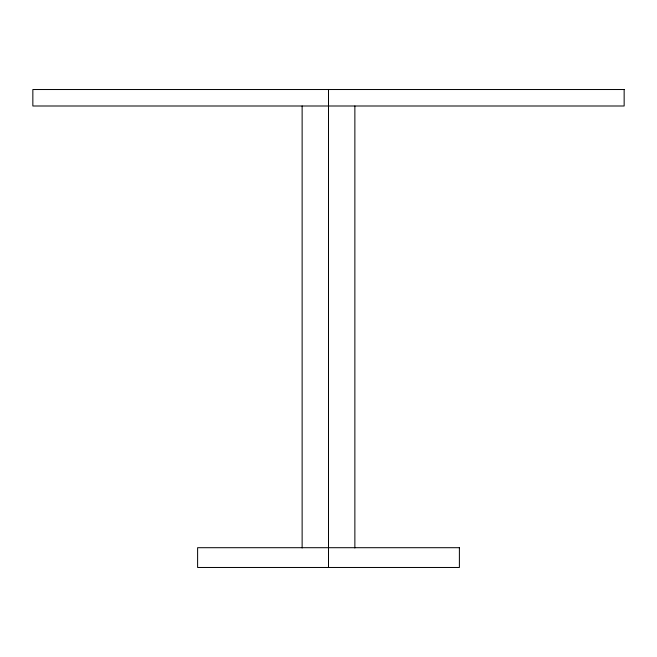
<?xml version="1.0" encoding="UTF-8"?>
<svg xmlns="http://www.w3.org/2000/svg" width="657" height="657" viewBox="0 0 657 657"><rect width="100%" height="100%" fill="white"/><g stroke="black" fill="none" stroke-linecap="round" stroke-linejoin="round"><path stroke-width="0.99" d="M354.87 105.999L354.87 547.995M328.5 89.524L328.5 567.476M302.13 105.999L302.13 547.995M624.15 89.524L32.85 89.524L32.85 105.999L624.15 105.999L624.15 89.524M459.391 547.7L197.609 547.7L197.609 567.476L459.391 567.476L459.391 547.7"/></g></svg>
